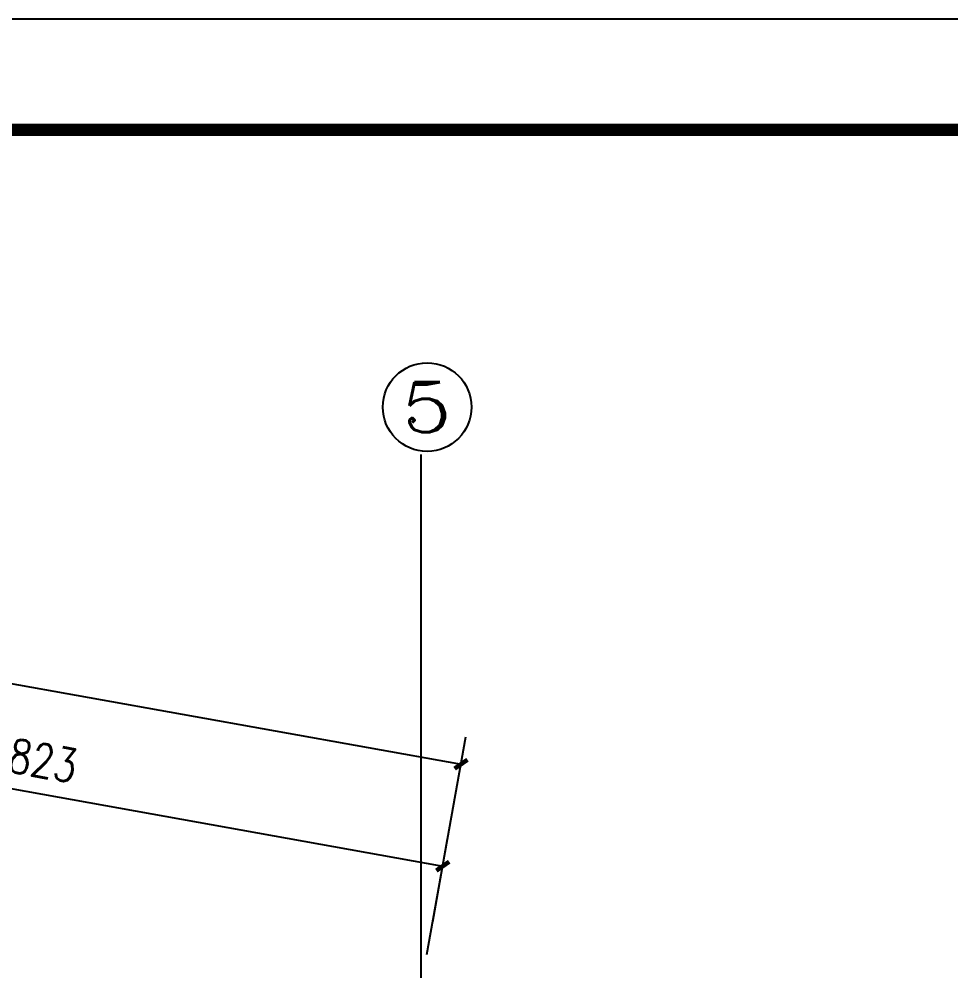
# Model space of a CAD drawing. Header units: millimetres. Extents: x 591771 to 1936534, y -622016 to 355666.
# Drawn here: x 758433 to 766844, y 213853 to 222443 of the extents above; entities that cross this region are included whole.
import ezdxf
from ezdxf.enums import TextEntityAlignment as Align

# ---------------------------------------------------------------- set-up
doc = ezdxf.new("R2010")
doc.units = ezdxf.units.MM
doc.header["$LTSCALE"] = 80
for name, color, linetype in [('\\M+5BDA8-\\M+5B3DF\\M+5B4E7', 3, 'Continuous'), ('\\M+5BDA8-\\M+5D6E1-\\M+5B1EA\\M+5D7A2', 3, 'Continuous'), ('\\M+5C1A2\\M+5C3E6\\M+5CFDF\\M+5CCF51', 7, 'Continuous'), ('\\M+5CDBC\\M+5BFF2', 252, 'Continuous'), ('PUB_TEXT', 7, 'Continuous')]:
    doc.layers.add(name, color=color, linetype=linetype)
doc.styles.add('A-AXIS-LABEL', font='COMPLEX', dxfattribs={"bigfont": 'GBCBIG'})
doc.styles.add('DIM_FONT', font='SIMPLEX.shx', dxfattribs={"width": 0.8})
doc.dimstyles.new('DIMN50', dxfattribs={"dimscale": 0.5, "dimtxt": 300, "dimasz": 100, "dimexe": 250, "dimexo": 300, "dimgap": 150, "dimtad": 1, "dimdec": 0, "dimzin": 0, "dimdsep": 46, "dimtxsty": 'DIM_FONT', "dimblk": 'ARCHTICK', "dimcen": 0.09, "dimclrt": 7, "dimazin": 2, "dimtfac": 1, "dimtdec": 0, "dimtix": 1, "dimtmove": 2, "dimatfit": 3, "dimldrblk": 'ARCHTICK', "dimfxl": 0, "dimtolj": 1, "dimtzin": 0, "dimarcsym": 0})

# ---------------------------------------------------------------- blocks, each defined once
blk = doc.blocks.new('_ArchTick')
at = {"color": 0, "linetype": 'ByBlock', "const_width": 0.4}
blk.add_lwpolyline([(-0.5, -0.5), (0.5, 0.5)], dxfattribs=at)
blk = doc.blocks.new('*D992')
at = {"layer": '\\M+5BDA8-\\M+5B3DF\\M+5B4E7', "color": 0, "lineweight": -2, "transparency": 16777216}
for p, q in [((750509, 215124.7), (750576.2, 215499.1)), ((750554.1, 215376.1), (754317.1, 214700.6)), ((754271.9, 214449.3), (754339.1, 214823.6))]:
    blk.add_line(p, q, dxfattribs=at)
at = {"layer": 'Defpoints', "color": 0, "transparency": 16777216}
for p in [(750482.5, 214977.1), (754317.1, 214700.6), (754245.4, 214301.6)]:
    blk.add_point(p, dxfattribs=at)
at = {"layer": '\\M+5BDA8-\\M+5B3DF\\M+5B4E7', "color": 0, "lineweight": -2, "transparency": 16777216, "xscale": 50, "yscale": 50, "zscale": 50}
for p, rotation in [((750554.1, 215376.1), 169.8236399644766), ((754317.1, 214700.6), 349.8236399644766)]:
    blk.add_blockref('_ArchTick', p, dxfattribs=dict(at, rotation=rotation))
at = {"layer": '\\M+5BDA8-\\M+5B3DF\\M+5B4E7', "color": 7, "transparency": 16777216, "insert": (752462.1, 215186), "char_height": 150, "attachment_point": 5, "rotation": 349.8236, "style": 'DIM_FONT'}
blk.add_mtext('\\A1;3823', dxfattribs=at)
blk = doc.blocks.new('*D993')
at = {"layer": '\\M+5BDA8-\\M+5B3DF\\M+5B4E7', "color": 0, "lineweight": -2, "transparency": 16777216}
for p, q in [((745573.6, 215858.3), (745749.8, 216840.3)), ((745727.8, 216717.3), (754399.6, 215160.7)), ((754245.4, 214301.6), (754421.7, 215283.7))]:
    blk.add_line(p, q, dxfattribs=at)
at = {"layer": 'Defpoints', "color": 0, "transparency": 16777216}
for p in [(745547.1, 215710.6), (754399.6, 215160.7), (754218.9, 214154)]:
    blk.add_point(p, dxfattribs=at)
at = {"layer": '\\M+5BDA8-\\M+5B3DF\\M+5B4E7', "color": 0, "lineweight": -2, "transparency": 16777216, "xscale": 50, "yscale": 50, "zscale": 50}
for p, rotation in [((745727.8, 216717.3), 169.8236971619176), ((754399.6, 215160.7), 349.8236971619177)]:
    blk.add_blockref('_ArchTick', p, dxfattribs=dict(at, rotation=rotation))
at = {"layer": '\\M+5BDA8-\\M+5B3DF\\M+5B4E7', "color": 7, "transparency": 16777216, "insert": (750090.2, 216086.6), "char_height": 150, "attachment_point": 5, "rotation": 349.8237, "style": 'DIM_FONT'}
blk.add_mtext('\\A1;8810', dxfattribs=at)
blk = doc.blocks.new('Y5')
at = {"layer": '\\M+5BDA8-\\M+5D6E1-\\M+5B1EA\\M+5D7A2'}
blk.add_line((754218.9, 213217.3), (754218.9, 216558.8), dxfattribs=at)
blk.add_circle((754246.6, 216771.9), 200, dxfattribs=at)
at = {"layer": 'PUB_TEXT', "style": 'A-AXIS-LABEL', "width": 1.5}
blk.add_text('5', height=226.3, dxfattribs=at).set_placement((754133.5, 216658.8), (754359.8, 216658.8), align=Align.FIT)
at = {"layer": '\\M+5BDA8-\\M+5B3DF\\M+5B4E7'}
for p1, p2, distance, picture, middle in [((745547.1, 215710.6), (754218.9, 214154), 1022.8, '*D993', (750090.2, 216086.6)), ((750482.5, 214977.1), (754245.4, 214301.6), 405.3, '*D992', (752462.1, 215186))]:
    dim = blk.add_aligned_dim(p1=p1, p2=p2, distance=distance, dimstyle='DIMN50', dxfattribs=at)
    dim.commit()
    dim.dimension.update_dxf_attribs({"geometry": picture, "text_midpoint": middle})

msp = doc.modelspace()

# ---------------------------------------------------------------- linework, layer by layer
at = {"layer": '\\M+5CDBC\\M+5BFF2', "color": 2}
msp.add_lwpolyline([(691155.7, 163042.9), (775255.7, 163042.9), (775255.7, 222442.9), (691155.7, 222442.9)], close=True, dxfattribs=at)
at = {"layer": '\\M+5CDBC\\M+5BFF2', "color": 2, "const_width": 112.5}
msp.add_lwpolyline([(692155.7, 164042.9), (774255.7, 164042.9), (774255.7, 221442.9), (692155.7, 221442.9)], close=True, dxfattribs=at)

# ---------------------------------------------------------------- block references
at = {"layer": '\\M+5C1A2\\M+5C3E6\\M+5CFDF\\M+5CCF51', "xscale": 2, "yscale": 2, "zscale": 2}
msp.add_blockref('Y5', (-746376.8, -214602.9), dxfattribs=at)

doc.saveas('drawing.dxf')
